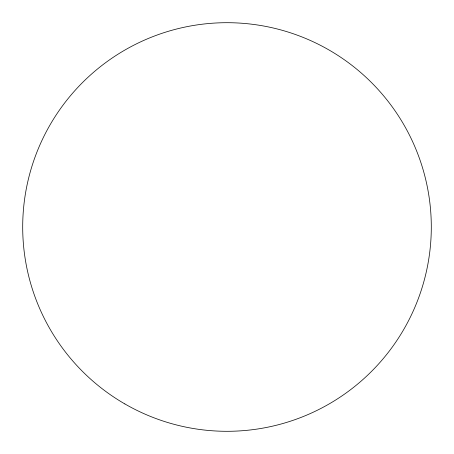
<?xml version="1.0" encoding="UTF-8"?>
<svg xmlns="http://www.w3.org/2000/svg" width="454" height="454" viewBox="0 0 454 454"><rect width="100%" height="100%" fill="white"/><g stroke="black" fill="none" stroke-linecap="round" stroke-linejoin="round"><path stroke-width="0.68" d="M124.85 403.929A204.3 204.3 0 0 0 431.3 227A204.3 204.3 0 0 0 124.85 50.071A204.3 204.3 0 0 0 124.85 403.929"/></g></svg>
